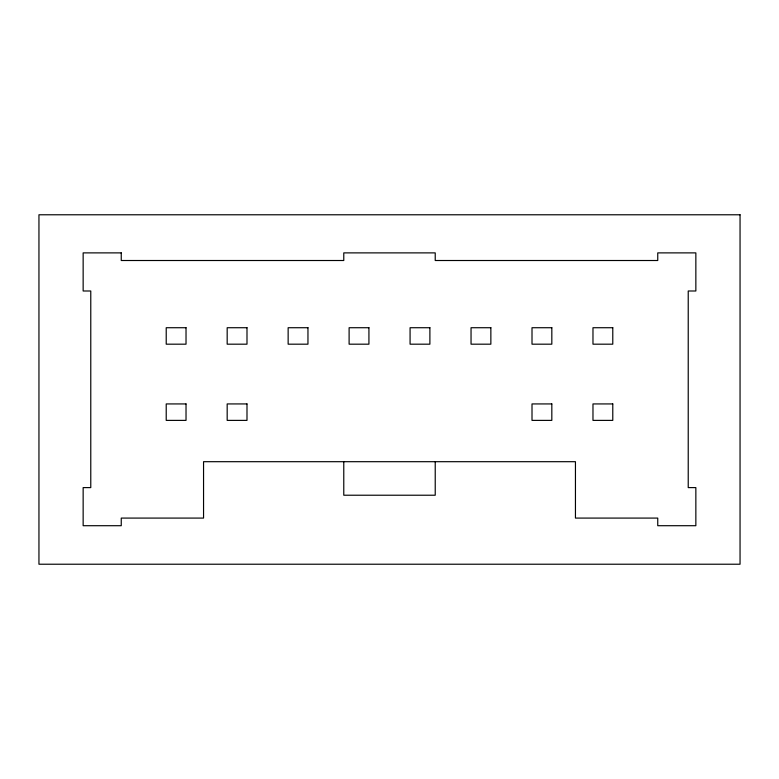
<?xml version="1.0" encoding="UTF-8"?>
<svg xmlns="http://www.w3.org/2000/svg" width="779" height="779" viewBox="0 0 779 779"><rect width="100%" height="100%" fill="white"/><g stroke="black" fill="none" stroke-linecap="round" stroke-linejoin="round"><path stroke-width="1.17" d="M435.227 461.694L435.227 495.22L343.773 495.22L343.773 461.694M740.05 214.78L38.95 214.78L38.95 564.22L740.05 564.22L740.05 214.78M121.251 252.883L83.149 252.883L83.149 290.995L90.773 290.995L90.773 487.605L83.149 487.605L83.149 525.708L121.251 525.708L121.251 518.084L203.553 518.084L203.553 461.694L575.447 461.694L575.447 518.084L657.749 518.084L657.749 525.708L695.851 525.708L695.851 487.605L688.227 487.605L688.227 290.995L695.851 290.995L695.851 252.883L657.749 252.883L657.749 260.507L435.227 260.507L435.227 252.883L343.773 252.883L343.773 260.507L121.251 260.507L121.251 252.883M186.025 327.725L166.219 327.725L166.219 344.182L186.025 344.182L186.025 327.725M246.992 327.725L227.176 327.725L227.176 344.182L246.992 344.182L246.992 327.725M307.958 327.725L288.142 327.725L288.142 344.182L307.958 344.182L307.958 327.725M368.925 327.725L349.109 327.725L349.109 344.182L368.925 344.182L368.925 327.725M429.891 327.725L410.075 327.725L410.075 344.182L429.891 344.182L429.891 327.725M490.858 327.725L471.042 327.725L471.042 344.182L490.858 344.182L490.858 327.725M551.824 327.725L532.008 327.725L532.008 344.182L551.824 344.182L551.824 327.725M612.781 327.725L592.975 327.725L592.975 344.182L612.781 344.182L612.781 327.725M186.025 403.931L166.219 403.931L166.219 420.387L186.025 420.387L186.025 403.931M246.992 403.931L227.176 403.931L227.176 420.387L246.992 420.387L246.992 403.931M551.824 403.931L532.008 403.931L532.008 420.387L551.824 420.387L551.824 403.931M612.781 403.931L592.975 403.931L592.975 420.387L612.781 420.387L612.781 403.931"/></g></svg>
